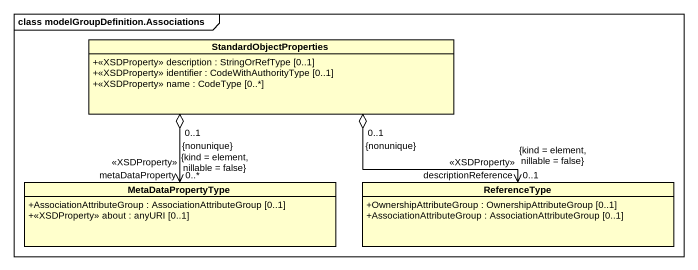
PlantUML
@startuml
mainframe class modelGroupDefinition.Associations
hide circle
hide empty members
skinparam classAttributeIconSize 0
class StandardObjectProperties {
  +<<XSDProperty>> description : StringOrRefType [0..1]
  +<<XSDProperty>> identifier : CodeWithAuthorityType [0..1]
  +<<XSDProperty>> name : CodeType [0..*]
}
class MetaDataPropertyType {
  +AssociationAttributeGroup : AssociationAttributeGroup [0..1]
  +<<XSDProperty>> about : anyURI [0..1]
}
class ReferenceType {
  +OwnershipAttributeGroup : OwnershipAttributeGroup [0..1]
  +AssociationAttributeGroup : AssociationAttributeGroup [0..1]
}
StandardObjectProperties "0..1\n{nonunique}" o--> "metaDataProperty\n<<XSDProperty>>\n0..*\n{kind = element, nillable = false}" MetaDataPropertyType
StandardObjectProperties "0..1\n{nonunique}" o-right-> "descriptionReference\n<<XSDProperty>>\n0..1\n{kind = element, nillable = false}" ReferenceType
@enduml
